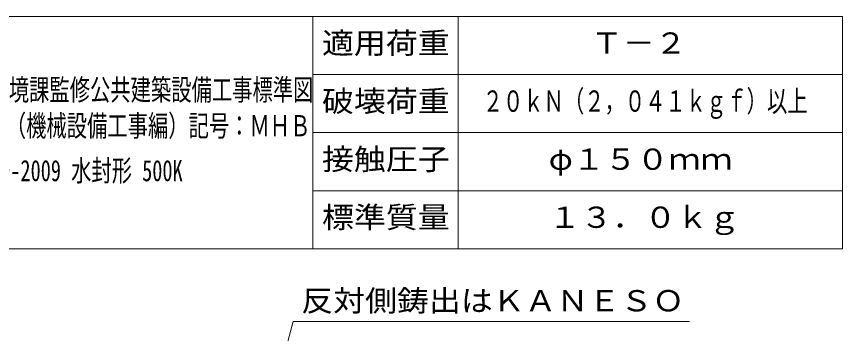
# Model space of a CAD drawing. Units: millimetres, scale not verified. Extents: x -491 to 384, y -667 to 704.
# Drawn here: x -185 to 384, y 486 to 704 of the extents above; entities that cross this region are included whole.
import ezdxf
from ezdxf.enums import TextEntityAlignment as Align

# ---------------------------------------------------------------- set-up
doc = ezdxf.new("R2010")
doc.units = ezdxf.units.MM
doc.header["$LTSCALE"] = 5
doc.layers.add('1-4_1-4ﾚｲﾔ', color=7, linetype='Continuous', lineweight=18)
doc.layers.add('F-0_F-0ﾚｲﾔ', color=7, linetype='Continuous', lineweight=18)
doc.layers.add('F-4_F-4ﾚｲﾔ', color=2, linetype='Continuous')
doc.styles.add('ＭＳ ゴシック', font='')
doc.styles.get('ＭＳ ゴシック').set_extended_font_data('MS Gothic')

msp = doc.modelspace()

# ---------------------------------------------------------------- linework, layer by layer
at = {"layer": '1-4_1-4ﾚｲﾔ'}
msp.add_lwpolyline([(-10.088, 435.161), (5.638, 493.851), (278.651, 493.851)], dxfattribs=at)
at = {"layer": 'F-0_F-0ﾚｲﾔ'}
for p, q in [((384.189, 703.851), (-490.811, 703.851)), ((19.189, 543.851), (19.189, 703.852)), ((119.189, 543.851), (119.189, 703.852)), ((384.189, 543.851), (384.189, 703.852)), ((384.189, 663.851), (19.189, 663.851)), ((384.189, 623.851), (19.189, 623.851)), ((384.189, 583.851), (19.189, 583.851)), ((384.189, 543.851), (-490.811, 543.851))]:
    msp.add_line(p, q, dxfattribs=at)

# ---------------------------------------------------------------- texts
at = {"layer": '1-4_1-4ﾚｲﾔ', "color": 2, "style": 'ＭＳ ゴシック', "width": 1.1}
msp.add_text('反対側鋳出はＫＡＮＥＳＯ', height=14.66, dxfattribs=at).set_placement((11.151, 496.351), align=Align.BOTTOM_LEFT)
at = {"layer": 'F-4_F-4ﾚｲﾔ', "style": 'ＭＳ ゴシック', "width": 1.1}
for s, p in [('適用荷重', (25.439, 673.851)), ('Ｔ－２', (210.814, 673.851)), ('破壊荷重', (25.439, 633.851)), ('接触圧子', (25.439, 593.851)), ('φ１５０ｍｍ', (181.689, 593.851)), ('標準質量', (25.439, 553.851)), ('１３．０ｋｇ', (181.689, 553.851))]:
    msp.add_text(s, height=14.66, dxfattribs=at).set_placement(p, align=Align.BOTTOM_LEFT)
at = {"layer": 'F-4_F-4ﾚｲﾔ', "color": 3, "style": 'ＭＳ ゴシック', "width": 0.7}
for s, p in [('国土交通省大臣官房庁営繕部設備・環境課監修公共建築設備工事標準図', (-428.392, 641.695)), ('２０ｋＮ（２，０４１ｋｇｆ）以上', (136.189, 633.851)), ('（機械設備工事編）記号：ＭＨＢ', (-192.499, 616.899)), ('空気調和・衛生工学会規格SHASE-S209-2009 水封形 500K', (-427.161, 586.008))]:
    msp.add_text(s, height=14.66, dxfattribs=at).set_placement(p, align=Align.BOTTOM_LEFT)

doc.saveas('drawing.dxf')
